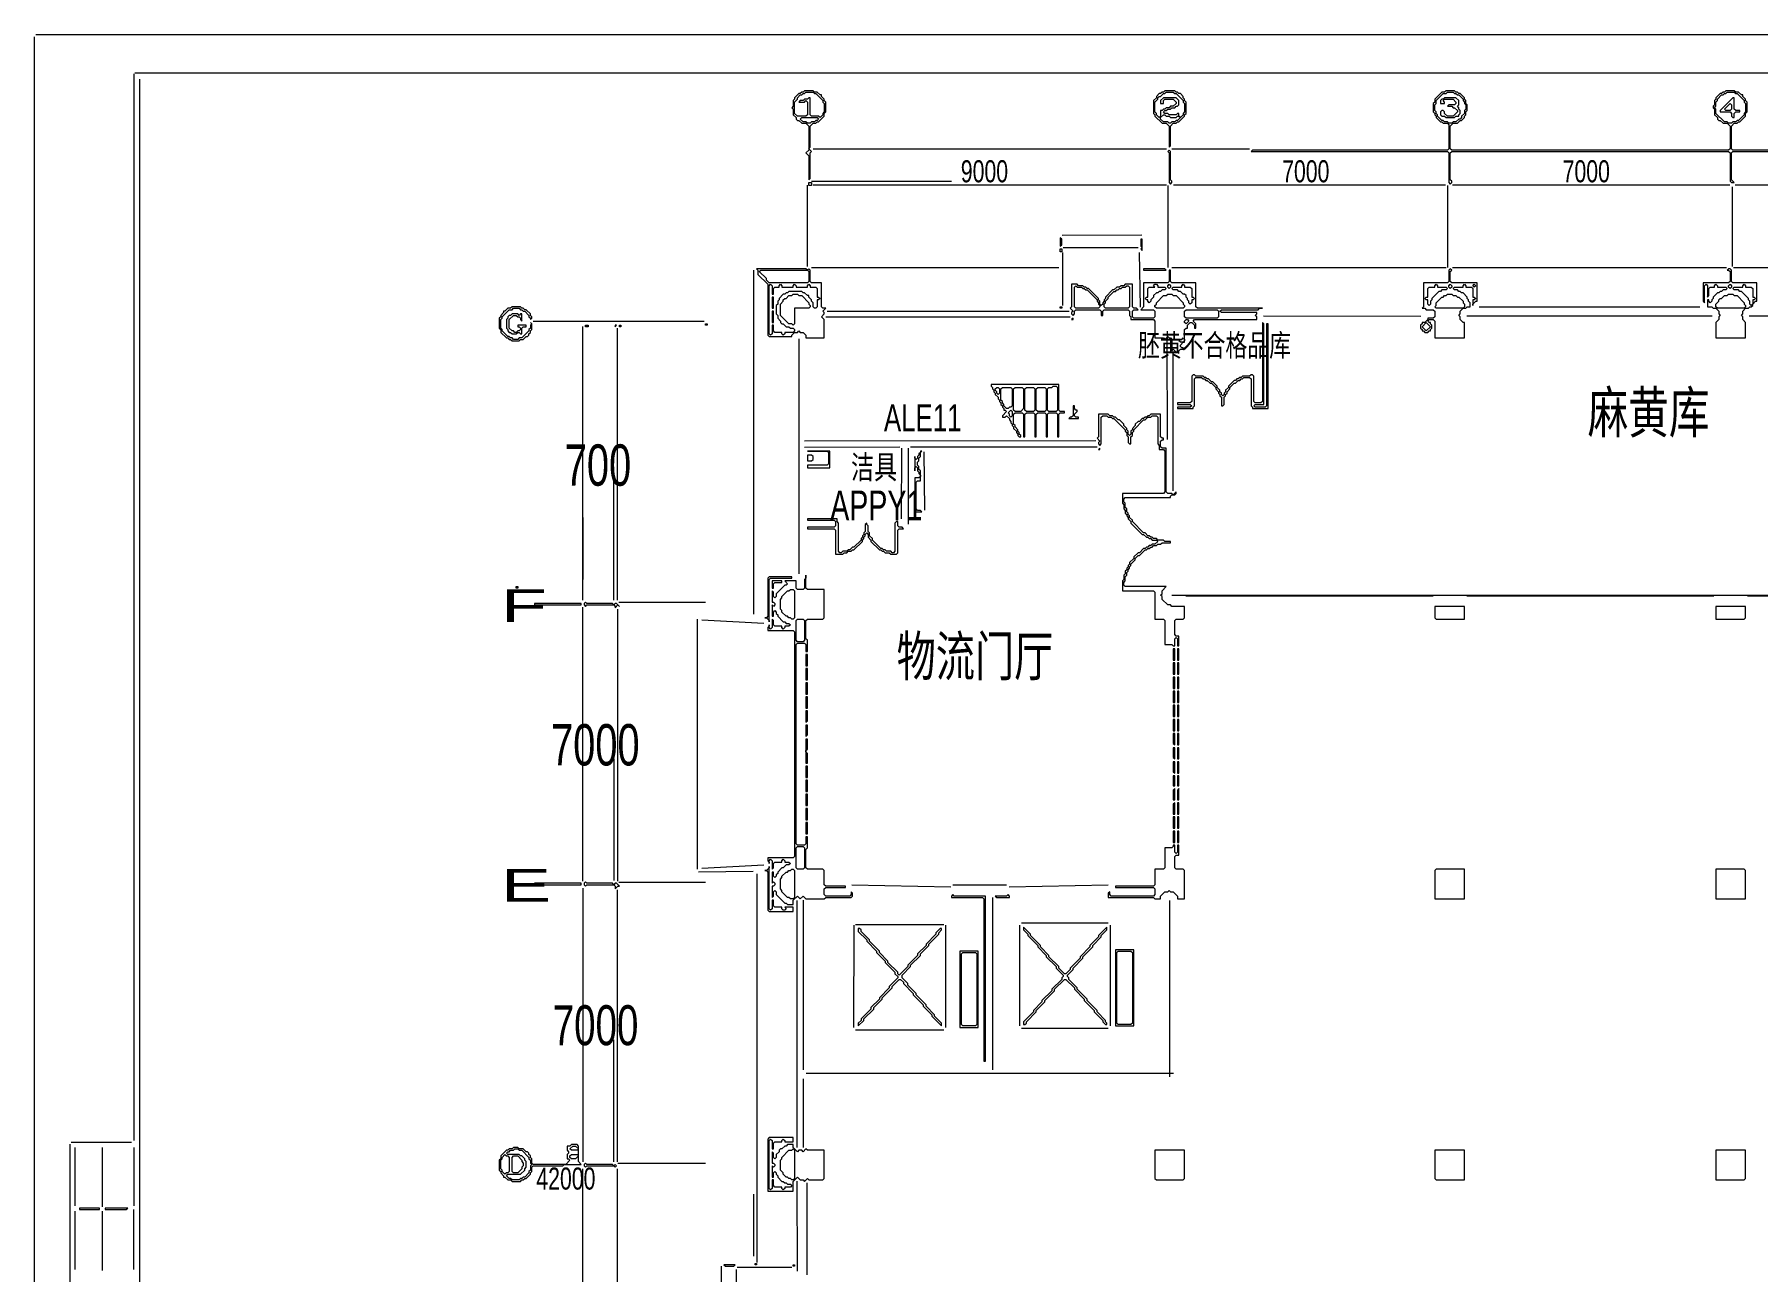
# Model space of a CAD drawing. Extents: x 67 to 3049, y 50 to 1736.
# Drawn here: x 67 to 1286, y 860 to 1736 of the extents above; entities that cross this region are included whole.
import ezdxf

# ---------------------------------------------------------------- set-up
doc = ezdxf.new("R2010")
doc.units = 0
for name, color, linetype, lineweight in [('OCR_TEXT', 6, 'Continuous', 0), ('TRACE_CURVE', 6, 'Continuous', 0), ('TRACE_STRAIGHT', 5, 'Continuous', 0), ('TRACE_TEXT_SYMBOL', 6, 'Continuous', 0)]:
    doc.layers.add(name, color=color, linetype=linetype, lineweight=lineweight)
doc.styles.add('wqy-unicode', font='wqy-unicode.lff')

msp = doc.modelspace()

# ---------------------------------------------------------------- linework, layer by layer
at = {"layer": 'TRACE_CURVE', "color": 6}
for points in [[(1066, 1696), (1065, 1695), (1063, 1695), (1058, 1690), (1058, 1688), (1057, 1687), (1057, 1681), (1058, 1680), (1058, 1679), (1059, 1678), (1059, 1677), (1062, 1674), (1063, 1674), (1064, 1673), (1067, 1673), (1068, 1672), (1068, 1655), (1067, 1654), (929, 1654), (928, 1653), (1067, 1653), (1068, 1652), (1068, 1631), (1069, 1630), (1070, 1631), (1070, 1632), (1069, 1633), (1069, 1652), (1070, 1653), (1266, 1653), (1267, 1652), (1267, 1632), (1268, 1631), (1270, 1631), (1268, 1633), (1268, 1652), (1269, 1653), (1464, 1653)], [(1273, 1674), (1274, 1674), (1278, 1678), (1278, 1680), (1279, 1681), (1279, 1688), (1278, 1689), (1278, 1690), (1276, 1692), (1276, 1693), (1275, 1693), (1273, 1695), (1271, 1695), (1270, 1696), (1264, 1696), (1263, 1695), (1262, 1695), (1261, 1694), (1260, 1694), (1257, 1691), (1257, 1690), (1256, 1689), (1256, 1686), (1255, 1685), (1255, 1684), (1256, 1683), (1256, 1679), (1258, 1677), (1258, 1676), (1259, 1675), (1260, 1675), (1262, 1673), (1265, 1673), (1267, 1671), (1267, 1655), (1266, 1654), (1070, 1654), (1069, 1655), (1069, 1671), (1071, 1673), (1074, 1673), (1076, 1675), (1077, 1675), (1079, 1677), (1079, 1678), (1080, 1679), (1080, 1681), (1081, 1682), (1081, 1686), (1080, 1687), (1080, 1689), (1079, 1690), (1079, 1691), (1076, 1694), (1075, 1694), (1074, 1695), (1073, 1695), (1072, 1696), (1066, 1696)], [(1465, 1654), (1269, 1654), (1268, 1655), (1268, 1671), (1270, 1673), (1272, 1673), (1273, 1674)], [(820, 1467), (820, 1451), (819, 1450), (821, 1448), (820, 1447), (820, 1446), (821, 1445), (822, 1446), (822, 1465), (823, 1466), (826, 1466), (827, 1465), (829, 1465), (830, 1464), (831, 1464), (839, 1456), (839, 1455), (840, 1454), (840, 1452), (841, 1451), (841, 1447), (842, 1446), (843, 1446), (843, 1451), (844, 1452), (844, 1454), (845, 1455), (845, 1456), (852, 1463), (853, 1463), (855, 1465), (857, 1465), (858, 1466), (861, 1466), (862, 1465), (862, 1446), (863, 1445), (863, 1442), (866, 1442), (867, 1441), (867, 1412), (866, 1411), (837, 1411), (837, 1404), (838, 1403), (838, 1400), (839, 1399), (839, 1397), (840, 1396), (840, 1395), (841, 1394), (841, 1393), (843, 1391), (843, 1390), (851, 1382), (852, 1382), (854, 1380), (855, 1380), (856, 1379), (857, 1379), (858, 1378), (861, 1378), (862, 1377), (860, 1375)], [(865, 1450), (864, 1451), (864, 1467), (857, 1467), (856, 1466), (855, 1466), (854, 1465), (853, 1465), (852, 1464), (851, 1464), (849, 1462), (848, 1462), (846, 1460), (846, 1459), (844, 1457), (844, 1456), (843, 1455), (843, 1453), (842, 1452), (841, 1453), (841, 1455), (840, 1456), (840, 1457), (838, 1459), (838, 1460), (835, 1463), (834, 1463), (832, 1465), (831, 1465), (830, 1466), (828, 1466), (827, 1467), (820, 1467)], [(841, 1357), (842, 1358), (842, 1359), (843, 1360), (843, 1361), (846, 1364), (846, 1365), (848, 1367), (849, 1367), (853, 1371), (854, 1371), (855, 1372), (856, 1372), (857, 1373), (858, 1373), (859, 1374), (861, 1374), (862, 1375), (864, 1375), (865, 1376), (871, 1376), (871, 1377), (867, 1377), (866, 1378), (862, 1378), (861, 1379), (859, 1379), (858, 1380), (857, 1380), (856, 1381), (855, 1381), (853, 1383), (852, 1383), (844, 1391), (844, 1392), (842, 1394), (842, 1395), (841, 1396), (841, 1397), (840, 1398), (840, 1400), (839, 1401), (839, 1404), (838, 1405), (838, 1407), (839, 1408), (871, 1408), (871, 1409), (872, 1410), (874, 1410), (875, 1411), (875, 1412), (873, 1410), (872, 1411), (869, 1411), (868, 1412), (868, 1443), (865, 1443), (864, 1444), (864, 1448), (865, 1449), (866, 1449), (866, 1450), (865, 1450)], [(860, 1375), (858, 1375), (857, 1374), (856, 1374), (855, 1373), (854, 1373), (853, 1372), (852, 1372), (849, 1369), (848, 1369), (845, 1366), (845, 1365), (842, 1362), (842, 1361), (841, 1360), (841, 1359), (840, 1358), (840, 1357), (839, 1356), (839, 1354), (838, 1353), (838, 1350), (837, 1349), (837, 1342), (859, 1342), (860, 1341), (860, 1322), (866, 1322), (867, 1321), (867, 1304), (872, 1304), (873, 1303), (874, 1303), (874, 1308), (875, 1309), (876, 1308), (876, 1303), (877, 1303), (877, 1310), (875, 1310), (874, 1311), (874, 1321), (875, 1322), (880, 1322), (881, 1323), (881, 1331), (872, 1331), (871, 1332), (869, 1332), (865, 1336), (865, 1338), (864, 1339), (865, 1340), (865, 1342), (868, 1345), (839, 1345), (838, 1346), (838, 1348), (839, 1349), (839, 1352), (840, 1353), (840, 1355), (841, 1356), (841, 1357)], [(613, 1353), (613, 1351), (612, 1350), (612, 1344), (611, 1343), (607, 1343), (606, 1344), (606, 1349), (598, 1349), (600, 1347), (599, 1346), (598, 1346), (592, 1340), (592, 1338), (591, 1337), (590, 1338), (590, 1341), (589, 1342), (589, 1334), (590, 1334), (591, 1333), (591, 1332), (590, 1331), (589, 1332), (589, 1324), (590, 1324), (590, 1327), (591, 1328), (592, 1327), (592, 1326), (593, 1325), (593, 1324), (597, 1320), (598, 1320), (599, 1319), (601, 1319), (602, 1318), (601, 1317), (598, 1317), (598, 1316), (597, 1315), (596, 1316), (596, 1317), (591, 1317), (590, 1318), (590, 1321), (589, 1322), (589, 1316), (588, 1315), (587, 1316), (587, 1318), (587, 1317), (586, 1316), (586, 1314), (604, 1314), (605, 1313), (605, 1154), (604, 1153), (586, 1153), (586, 1151), (587, 1150), (587, 1149), (587, 1151), (588, 1152)], [(625, 1145), (614, 1145), (613, 1146), (613, 1159), (614, 1160), (614, 1168), (613, 1168), (613, 1163), (612, 1162), (607, 1162), (606, 1163), (606, 1304), (607, 1305), (612, 1305), (613, 1304), (613, 1299), (614, 1299), (614, 1307), (613, 1308), (613, 1321), (614, 1322), (625, 1322), (626, 1323), (626, 1343), (614, 1343), (613, 1344), (613, 1353)], [(588, 1152), (589, 1151), (589, 1145), (590, 1146), (590, 1149), (591, 1150), (596, 1150), (596, 1151), (597, 1152), (598, 1151), (598, 1150), (601, 1150), (602, 1149), (601, 1148), (599, 1148), (597, 1146), (596, 1146), (593, 1143), (593, 1142), (592, 1141), (592, 1140), (591, 1139), (590, 1140), (590, 1143), (589, 1143), (589, 1135), (590, 1136), (591, 1135), (591, 1134), (590, 1133), (589, 1133), (589, 1125), (590, 1126), (590, 1129), (591, 1130), (592, 1129), (592, 1127), (598, 1121), (599, 1121), (600, 1120), (604, 1120), (604, 1123), (607, 1126), (609, 1124), (611, 1126), (613, 1124), (626, 1124), (627, 1125), (645, 1125), (646, 1126), (646, 1128), (645, 1129), (645, 1127), (644, 1126), (627, 1126), (626, 1127), (626, 1131), (627, 1132), (641, 1132), (641, 1133), (627, 1133), (626, 1134), (626, 1144), (625, 1145)]]:
    msp.add_lwpolyline(points, dxfattribs=at)
for points in [[(1066, 1694), (1067, 1695), (1071, 1695), (1072, 1694), (1073, 1694), (1074, 1693), (1075, 1693), (1078, 1690), (1078, 1689), (1079, 1688), (1079, 1687), (1080, 1686), (1080, 1683), (1079, 1682), (1079, 1680), (1077, 1678), (1077, 1677), (1076, 1676), (1075, 1676), (1073, 1674), (1071, 1674), (1070, 1673), (1068, 1673), (1067, 1674), (1065, 1674), (1064, 1675), (1063, 1675), (1060, 1678), (1060, 1679), (1059, 1680), (1059, 1681), (1058, 1682), (1058, 1686), (1059, 1687), (1059, 1689), (1064, 1694)], [(1264, 1694), (1265, 1695), (1270, 1695), (1271, 1694), (1272, 1694), (1277, 1689), (1277, 1688), (1278, 1687), (1278, 1681), (1277, 1680), (1277, 1679), (1273, 1675), (1272, 1675), (1271, 1674), (1269, 1674), (1268, 1673), (1266, 1673), (1265, 1674), (1263, 1674), (1257, 1680), (1257, 1683), (1256, 1684), (1257, 1685), (1257, 1688), (1258, 1689), (1258, 1690), (1261, 1693), (1262, 1693), (1263, 1694)], [(601, 1342), (602, 1343), (604, 1343), (605, 1342), (605, 1323), (604, 1322), (603, 1322), (602, 1323), (601, 1323), (600, 1324), (599, 1324), (596, 1327), (596, 1328), (595, 1329), (595, 1336), (596, 1337), (596, 1338), (600, 1342)], [(606, 1321), (607, 1322), (611, 1322), (612, 1321), (612, 1307), (611, 1306), (607, 1306), (606, 1307)], [(606, 1160), (607, 1161), (611, 1161), (612, 1160), (612, 1146), (611, 1145), (607, 1145), (606, 1146)], [(602, 1144), (603, 1145), (604, 1145), (605, 1144), (605, 1125), (604, 1124), (602, 1124), (601, 1125), (600, 1125), (596, 1129), (596, 1130), (595, 1131), (595, 1138), (596, 1139), (596, 1140), (599, 1143), (600, 1143), (601, 1144)], [(717, 1127), (716, 1126), (716, 1125), (738, 1125), (739, 1124), (739, 1009), (740, 1009), (740, 1126), (718, 1126)]]:
    msp.add_lwpolyline(points, close=True, dxfattribs=at)
at = {"layer": 'TRACE_STRAIGHT', "color": 5}
for p, q in [((67, 51.6), (67, 1734.1)), ((68.1, 1735.9), (3046.9, 1735.9)), ((137.3, 1707.9), (137.3, 952.9)), ((138.1, 1708.7), (3020.6, 1708.7)), ((141.5, 82.9), (141.5, 1704.1)), ((618.1, 1654.9), (868.1, 1654.9)), ((872, 1655), (927, 1655)), ((614, 1571.6), (614.1, 1629.1)), ((617, 1632), (716, 1632)), ((618.1, 1629.3), (868.1, 1629.3)), ((869, 1629), (869, 1571)), ((873.1, 1629.3), (1065.6, 1629.3)), ((1067, 1629), (1067, 1571)), ((1070.6, 1629.3), (1266.9, 1629.3)), ((1268.6, 1571.6), (1268.6, 1627.9)), ((1270.6, 1629.3), (1463.1, 1629.3)), ((794.4, 1593.9), (850.6, 1594)), ((794.7, 1544.1), (794.7, 1581.6)), ((795, 1585), (848, 1585)), ((848.9, 1581.6), (849.5, 1542.9)), ((576.1, 1325.4), (576.1, 1569.1)), ((617, 1571), (792, 1571)), ((872, 1571), (1066, 1571)), ((1070.6, 1570.8), (1264.4, 1570.9)), ((1083, 1571), (1120, 1571)), ((1269.4, 1570.9), (1463.1, 1570.9)), ((628.1, 1540.1), (799.4, 1540.1)), ((936.9, 1536.7), (1048.1, 1536.5)), ((1080.6, 1536.6), (1254.4, 1536.6)), ((1089.4, 1543.1), (1245.6, 1543.1)), ((1280.6, 1536.6), (1453.1, 1536.6)), ((420, 1533), (541, 1533)), ((455.1, 1335.4), (455.2, 1529.1)), ((479.7, 1335.4), (479.7, 1527.9)), ((627, 1536), (800, 1536)), ((608.1, 1354.1), (608.3, 1520.4)), ((868.5, 1519.1), (868.7, 1449.1)), ((872.9, 1412.9), (872.9, 1510.4)), ((611.9, 1448.3), (818.1, 1448.4)), ((611.9, 1443.8), (679.4, 1443.9)), ((680.6, 1392.9), (680.9, 1442.9)), ((685.3, 1442.9), (685.4, 1389.1)), ((687, 1444), (819, 1444)), ((696.5, 1440.4), (696.8, 1399.1)), ((477, 1335.4), (477.1, 1420.4)), ((455, 1394), (455, 1350)), ((455.1, 1136.6), (455.1, 1330.4)), ((480.6, 1333.9), (541.9, 1334)), ((872, 1339), (1659, 1339)), ((881.9, 1338.6), (1056.9, 1338.6)), ((1080.6, 1338.6), (1255.6, 1338.6)), ((1279.4, 1338.6), (1453.1, 1338.6)), ((479.7, 1329.1), (479.7, 1136.6)), ((536, 1322), (536, 1145)), ((539.4, 1321.5), (583.1, 1319.1)), ((477, 1223), (477, 1137)), ((539.4, 1145.7), (583.1, 1148.1)), ((480.6, 1135.8), (541.9, 1135.9)), ((536.9, 1143.2), (575.6, 1143.7)), ((578.6, 866.6), (578.6, 1141.6)), ((455.1, 1131.6), (455.2, 937.9)), ((479.7, 937.9), (479.7, 1130.4)), ((606.7, 947.9), (606.7, 1122.9)), ((611, 1123), (611, 1003)), ((645.5, 1133.9), (715.6, 1132.4)), ((717, 1134), (755, 1134)), ((745, 1125), (745, 1003)), ((756.9, 1132.4), (827, 1133.9)), ((870.4, 1122.9), (870.4, 997.9)), ((647, 1032.9), (647.1, 1105.4)), ((648.1, 1105.8), (710.6, 1105.8)), ((711.7, 1105.4), (711.7, 1032.9)), ((764.1, 1105.4), (764.1, 1034.1)), ((765.6, 1107), (826.9, 1107)), ((828.6, 1034.1), (828.6, 1105.4)), ((648.1, 1031.3), (710.6, 1031.3)), ((765.6, 1032.4), (826.9, 1032.4)), ((477, 937.9), (477.1, 1024.1)), ((613.1, 1000.6), (873.1, 1000.6)), ((613.1, 1000.5), (736.9, 1000.5)), ((611.1, 996.6), (611.1, 947.9)), ((93.1, 951.8), (135.6, 951.7)), ((92.3, 79.1), (92.3, 950.4)), ((95.5, 947.9), (95.5, 906.6)), ((115, 948), (115, 906)), ((137.3, 947.9), (137.3, 906.6)), ((455.1, 740.4), (455.2, 932.9)), ((479.7, 740.4), (479.7, 932.9)), ((480, 937), (542, 937)), ((576, 915), (576, 871)), ((606.6, 924.1), (606.7, 860.4)), ((613.6, 922.9), (613.6, 857.9)), ((95.5, 902.9), (95.5, 861.6)), ((115, 903), (115, 861)), ((137.3, 861.6), (137.3, 904.1)), ((552.9, 864.1), (552.9, 809.1)), ((563.6, 861.6), (563.6, 811.6)), ((564.4, 863.4), (603.1, 863.4))]:
    msp.add_line(p, q, dxfattribs=at)
at = {"layer": 'TRACE_TEXT_SYMBOL', "color": 6}
for points in [[(612, 1696), (611, 1695), (610, 1695), (609, 1694), (608, 1694), (605, 1691), (605, 1690), (604, 1689), (604, 1685), (603, 1684), (604, 1683), (604, 1679), (606, 1677), (606, 1676), (607, 1675), (608, 1675), (610, 1673), (613, 1673), (615, 1671), (615, 1654), (613, 1652), (615, 1650), (615, 1633), (616, 1634), (616, 1652), (617, 1653), (615, 1655), (616, 1656), (616, 1671), (618, 1673), (620, 1673), (621, 1674), (622, 1674), (626, 1678), (626, 1680), (627, 1681), (627, 1688), (626, 1689), (626, 1690), (624, 1692), (624, 1693), (623, 1693), (621, 1695), (619, 1695), (618, 1696)], [(612, 1694), (613, 1695), (618, 1695), (619, 1694), (620, 1694), (625, 1689), (625, 1688), (626, 1687), (626, 1681), (625, 1680), (625, 1679), (623, 1677), (622, 1678), (617, 1678), (616, 1679), (616, 1691), (615, 1691), (614, 1690), (612, 1690), (611, 1689), (609, 1689), (608, 1688), (612, 1688), (613, 1689), (614, 1688), (614, 1679), (613, 1678), (607, 1678), (605, 1680), (605, 1688), (607, 1690), (607, 1691), (609, 1693), (610, 1693), (611, 1694)], [(867, 1696), (866, 1695), (865, 1695), (864, 1694), (863, 1694), (861, 1692), (861, 1691), (859, 1689), (859, 1680), (860, 1679), (860, 1678), (865, 1673), (868, 1673), (870, 1671), (870, 1656), (871, 1657), (871, 1671), (873, 1673), (875, 1673), (876, 1674), (877, 1674), (881, 1678), (881, 1679), (882, 1680), (882, 1688), (881, 1689), (881, 1690), (880, 1691), (880, 1692), (878, 1694), (877, 1694), (876, 1695), (875, 1695), (874, 1696)], [(867, 1694), (868, 1695), (873, 1695), (874, 1694), (875, 1694), (880, 1689), (880, 1688), (881, 1687), (881, 1681), (880, 1680), (880, 1679), (878, 1677), (877, 1678), (877, 1680), (876, 1680), (875, 1679), (870, 1679), (869, 1680), (867, 1680), (866, 1681), (867, 1682), (868, 1682), (869, 1683), (871, 1683), (872, 1684), (874, 1684), (875, 1685), (876, 1685), (877, 1686), (877, 1689), (875, 1691), (866, 1691), (864, 1689), (864, 1687), (866, 1687), (866, 1689), (867, 1690), (873, 1690), (875, 1688), (875, 1687), (873, 1685), (871, 1685), (870, 1684), (868, 1684), (867, 1683), (866, 1683), (865, 1682), (864, 1682), (864, 1678), (863, 1677), (861, 1679), (861, 1680), (860, 1681), (860, 1688), (862, 1690), (862, 1691), (863, 1692), (864, 1692), (866, 1694)], [(1065, 1691), (1064, 1690), (1063, 1690), (1062, 1689), (1062, 1687), (1065, 1687), (1065, 1688), (1064, 1689), (1065, 1690), (1071, 1690), (1073, 1688), (1073, 1687), (1072, 1686), (1068, 1686), (1067, 1685), (1070, 1685), (1071, 1684), (1072, 1684), (1074, 1682), (1074, 1681), (1071, 1678), (1067, 1678), (1065, 1680), (1065, 1681), (1064, 1682), (1063, 1682), (1062, 1681), (1062, 1679), (1063, 1678), (1065, 1678), (1066, 1677), (1072, 1677), (1073, 1678), (1075, 1678), (1075, 1679), (1076, 1680), (1076, 1682), (1075, 1683), (1075, 1684), (1074, 1685), (1075, 1686), (1075, 1689), (1073, 1691)], [(1269, 1691), (1260, 1682), (1260, 1681), (1267, 1681), (1268, 1680), (1268, 1678), (1269, 1677), (1270, 1677), (1270, 1680), (1271, 1681), (1274, 1681), (1274, 1682), (1271, 1682), (1270, 1683), (1270, 1691)], [(1267, 1687), (1268, 1686), (1268, 1683), (1267, 1682), (1264, 1682), (1263, 1683)], [(609, 1676), (610, 1677), (621, 1677), (622, 1676), (621, 1675), (620, 1675), (619, 1674), (617, 1674), (616, 1673), (614, 1673), (613, 1674), (611, 1674)], [(866, 1679), (867, 1679), (868, 1678), (870, 1678), (871, 1677), (875, 1677), (876, 1678), (877, 1678), (878, 1677), (876, 1675), (875, 1675), (874, 1674), (872, 1674), (871, 1673), (870, 1673), (869, 1674), (866, 1674), (864, 1676), (864, 1677)], [(870, 1654), (869, 1653), (870, 1652), (870, 1631), (871, 1630), (872, 1631), (872, 1632), (871, 1633), (871, 1653)], [(615, 1631), (617, 1631), (617, 1629), (615, 1629)], [(793, 1592), (793, 1586), (794, 1587), (794, 1591)], [(850, 1591), (850, 1586), (851, 1585), (850, 1584), (851, 1583), (851, 1591)], [(793, 1584), (794, 1584), (794, 1582), (793, 1582)], [(578, 1570), (579, 1569), (579, 1566), (586, 1559), (586, 1523), (587, 1522), (603, 1522), (603, 1523), (605, 1525), (607, 1525), (608, 1526), (609, 1525), (611, 1525), (613, 1523), (613, 1521), (626, 1521), (626, 1534), (624, 1536), (626, 1538), (626, 1539), (625, 1540), (627, 1542), (625, 1542), (624, 1543), (624, 1560), (617, 1560), (616, 1561), (616, 1569), (615, 1570), (614, 1569), (613, 1570)], [(580, 1568), (581, 1569), (614, 1569), (615, 1568), (615, 1561), (614, 1560), (587, 1560), (585, 1562), (585, 1563)], [(852, 1570), (852, 1569), (868, 1569), (867, 1570)], [(589, 1550), (589, 1542), (590, 1542), (590, 1550)], [(603, 1551), (604, 1552), (607, 1552), (608, 1551), (610, 1551), (615, 1546), (615, 1545), (616, 1544), (616, 1543), (615, 1542), (605, 1542), (605, 1531), (604, 1530), (603, 1531), (601, 1531), (595, 1537), (595, 1545), (597, 1547), (597, 1548), (598, 1549), (599, 1549), (601, 1551)], [(803, 1557), (804, 1558), (805, 1557), (808, 1557), (809, 1556), (810, 1556), (811, 1555), (812, 1555), (819, 1548), (819, 1547), (820, 1546), (820, 1545), (821, 1544), (821, 1543), (820, 1542), (804, 1542), (803, 1543)], [(839, 1557), (840, 1558), (841, 1558), (842, 1557), (842, 1543), (841, 1542), (825, 1542), (824, 1543), (824, 1545), (825, 1546), (825, 1547), (827, 1549), (827, 1550), (831, 1554), (832, 1554), (833, 1555), (834, 1555), (835, 1556), (836, 1556), (837, 1557)], [(859, 1558), (860, 1559), (861, 1559), (862, 1558), (862, 1557), (867, 1557), (868, 1556), (867, 1555), (865, 1555), (864, 1554), (863, 1554), (862, 1553), (861, 1553), (859, 1551), (859, 1550), (857, 1548), (857, 1547), (856, 1546), (855, 1547), (855, 1548), (854, 1548), (853, 1549), (854, 1550), (855, 1550), (855, 1556), (856, 1557), (860, 1557)], [(868, 1551), (869, 1552), (872, 1552), (873, 1551), (875, 1551), (880, 1546), (880, 1545), (881, 1544), (881, 1543), (880, 1542), (861, 1542), (860, 1543), (860, 1544), (861, 1545), (861, 1546), (866, 1551)], [(869, 1558), (870, 1559), (871, 1558), (871, 1557), (870, 1556), (869, 1557)], [(879, 1558), (880, 1559), (881, 1558), (881, 1557), (885, 1557), (886, 1556), (886, 1550), (887, 1550), (888, 1549), (887, 1548), (886, 1548), (886, 1546), (885, 1545), (884, 1546), (884, 1547), (883, 1548), (883, 1549), (882, 1550), (882, 1551), (881, 1552), (880, 1552), (878, 1554), (877, 1554), (876, 1555), (873, 1555), (872, 1556), (873, 1557), (879, 1557)], [(1058, 1558), (1059, 1559), (1060, 1558), (1060, 1557), (1066, 1557), (1067, 1556), (1066, 1555), (1063, 1555), (1062, 1554), (1061, 1554), (1056, 1549), (1056, 1548), (1055, 1547), (1055, 1545), (1054, 1544), (1053, 1545), (1053, 1548), (1052, 1548), (1051, 1549), (1052, 1550), (1053, 1550), (1053, 1556), (1054, 1557), (1058, 1557)], [(1066, 1551), (1067, 1552), (1070, 1552), (1071, 1551), (1073, 1551), (1074, 1550), (1075, 1550), (1078, 1547), (1078, 1546), (1079, 1545), (1079, 1543), (1078, 1542), (1059, 1542), (1058, 1543), (1059, 1544), (1059, 1546), (1063, 1550), (1064, 1550), (1065, 1551)], [(1068, 1558), (1069, 1559), (1070, 1558), (1070, 1557), (1069, 1556), (1068, 1557)], [(1085, 1558), (1086, 1559), (1087, 1558), (1086, 1557)], [(1265, 1551), (1266, 1552), (1269, 1552), (1270, 1551), (1272, 1551), (1277, 1546), (1277, 1545), (1278, 1544), (1278, 1543), (1277, 1542), (1258, 1542), (1257, 1543), (1257, 1545), (1259, 1547), (1259, 1548), (1260, 1549), (1261, 1549), (1263, 1551)], [(1266, 1558), (1267, 1559), (1268, 1558), (1268, 1557), (1267, 1556), (1266, 1557)], [(1276, 1558), (1277, 1559), (1278, 1558), (1278, 1557), (1282, 1557), (1283, 1556), (1283, 1550), (1284, 1550), (1285, 1549), (1284, 1548), (1283, 1548), (1283, 1545), (1282, 1544), (1281, 1545), (1281, 1547), (1280, 1548), (1280, 1549), (1275, 1554), (1274, 1554), (1273, 1555), (1270, 1555), (1269, 1556), (1270, 1557), (1276, 1557)], [(405, 1538), (404, 1537), (403, 1537), (402, 1536), (402, 1535), (401, 1534), (401, 1528), (402, 1527), (402, 1526), (403, 1525), (404, 1525), (405, 1524), (408, 1524), (409, 1525), (410, 1525), (411, 1524), (412, 1524), (412, 1528), (413, 1529), (415, 1529), (415, 1530), (409, 1530), (409, 1529), (410, 1529), (411, 1528), (411, 1527), (410, 1526), (409, 1526), (408, 1525), (407, 1525), (406, 1526), (405, 1526), (403, 1528), (403, 1534), (406, 1537), (408, 1537), (409, 1536), (410, 1536), (411, 1535), (411, 1534), (412, 1533), (412, 1538), (411, 1538), (410, 1537), (409, 1538)], [(589, 1540), (589, 1532), (590, 1532), (590, 1540)], [(793, 1543), (794, 1543), (794, 1542), (793, 1542)], [(881, 1540), (882, 1541), (904, 1541), (905, 1540), (905, 1536), (904, 1535), (882, 1535), (881, 1536)], [(457, 1530), (459, 1530), (459, 1529), (457, 1529)], [(478, 1530), (478, 1529), (479, 1530)], [(481, 1530), (482, 1530), (482, 1529), (481, 1529)], [(542, 1531), (543, 1531), (543, 1530), (542, 1530)], [(802, 1535), (801, 1534), (802, 1534)], [(881, 1533), (882, 1534), (883, 1534), (884, 1533), (882, 1531), (881, 1532)], [(1052, 1532), (1055, 1529), (1052, 1526), (1049, 1529)], [(879, 1520), (880, 1521), (881, 1520), (881, 1519), (880, 1518), (878, 1518), (877, 1519), (878, 1520)], [(747, 1485), (748, 1486), (749, 1486), (750, 1485), (750, 1482), (749, 1481), (748, 1482), (748, 1483), (747, 1484)], [(751, 1485), (752, 1486), (758, 1486), (759, 1485), (759, 1473), (758, 1472), (757, 1472), (756, 1471), (755, 1471), (753, 1473), (753, 1474), (752, 1475), (752, 1476), (751, 1477)], [(760, 1485), (761, 1486), (766, 1486), (767, 1485), (767, 1471), (765, 1469), (761, 1469), (760, 1470)], [(768, 1485), (769, 1486), (774, 1486), (775, 1485), (775, 1470), (774, 1469), (769, 1469), (768, 1470)], [(776, 1485), (777, 1486), (782, 1486), (783, 1485), (783, 1470), (782, 1469), (777, 1469), (776, 1470)], [(787, 1486), (788, 1487), (790, 1487), (791, 1486), (791, 1470), (790, 1469), (785, 1469), (784, 1470), (784, 1485), (785, 1486)], [(758, 1470), (759, 1469), (759, 1466), (758, 1465), (757, 1466), (757, 1467), (756, 1468)], [(802, 1473), (802, 1466), (801, 1465), (800, 1465), (799, 1464), (806, 1464), (806, 1465), (804, 1465), (803, 1466), (803, 1467), (805, 1469), (805, 1470), (804, 1470), (803, 1471), (803, 1473)], [(614, 1441), (628, 1441), (629, 1440), (629, 1432), (628, 1431), (614, 1431), (614, 1429), (630, 1429), (630, 1441)], [(694, 1441), (694, 1440), (693, 1439), (693, 1438), (692, 1437), (692, 1436), (691, 1435), (690, 1436), (690, 1437), (690, 1427), (690, 1429), (691, 1430), (692, 1429), (692, 1427), (693, 1426), (693, 1425), (694, 1424), (694, 1423), (693, 1422), (690, 1422), (690, 1398), (695, 1398), (694, 1399), (692, 1399), (691, 1400), (691, 1419), (692, 1420), (694, 1420), (694, 1427), (693, 1428), (693, 1430), (692, 1431), (692, 1433), (693, 1434), (693, 1436), (694, 1437), (694, 1440), (695, 1441)], [(821, 1443), (820, 1442), (821, 1442)], [(614, 1438), (614, 1434), (617, 1434), (618, 1435), (618, 1437), (617, 1438)], [(408, 1345), (409, 1345), (409, 1344), (408, 1344)], [(587, 1352), (586, 1351), (586, 1324), (585, 1323), (584, 1323), (585, 1323), (587, 1321), (587, 1320), (587, 1350), (588, 1351), (603, 1351), (603, 1352)], [(589, 1349), (589, 1344), (590, 1344), (590, 1347), (591, 1348), (596, 1348), (596, 1349)], [(421, 1333), (421, 1332), (454, 1332), (454, 1333)], [(457, 1334), (456, 1333), (456, 1332), (457, 1331), (458, 1332), (477, 1332), (478, 1331), (478, 1330), (480, 1332), (481, 1331), (479, 1333), (478, 1333), (477, 1332), (476, 1333), (458, 1333)], [(1058, 1331), (1058, 1323), (1059, 1322), (1079, 1322), (1079, 1331)], [(1257, 1331), (1257, 1322), (1277, 1322), (1278, 1323), (1278, 1331)], [(613, 1297), (613, 1289), (614, 1289), (614, 1297)], [(873, 1301), (873, 1293), (874, 1293), (874, 1301)], [(876, 1301), (876, 1293), (877, 1293), (877, 1301)], [(613, 1287), (613, 1279), (614, 1279), (614, 1287)], [(873, 1291), (873, 1283), (874, 1283), (874, 1291)], [(873, 1281), (873, 1273), (874, 1273), (874, 1281)], [(876, 1291), (876, 1283), (877, 1283), (877, 1291)], [(876, 1281), (876, 1273), (877, 1273), (877, 1281)], [(613, 1277), (613, 1269), (614, 1269), (614, 1277)], [(873, 1271), (873, 1263), (874, 1263), (874, 1271)], [(876, 1271), (876, 1263), (877, 1263), (877, 1271)], [(613, 1267), (613, 1259), (614, 1259), (614, 1267)], [(613, 1257), (613, 1249), (614, 1250), (614, 1257)], [(873, 1261), (873, 1253), (874, 1253), (874, 1261)], [(876, 1261), (876, 1253), (877, 1253), (877, 1261)], [(613, 1247), (613, 1239), (614, 1240), (614, 1247)], [(873, 1251), (873, 1243), (874, 1243), (874, 1251)], [(876, 1251), (876, 1243), (877, 1243), (877, 1251)], [(613, 1237), (613, 1220), (614, 1220), (614, 1227), (613, 1228), (613, 1229), (614, 1230), (614, 1237)], [(873, 1241), (873, 1234), (874, 1233), (874, 1241)], [(876, 1241), (876, 1233), (877, 1233), (877, 1241)], [(873, 1231), (873, 1224), (874, 1223), (874, 1231)], [(873, 1221), (873, 1214), (874, 1213), (874, 1221)], [(876, 1231), (876, 1223), (877, 1223), (877, 1231)], [(876, 1221), (876, 1213), (877, 1213), (877, 1221)], [(613, 1218), (613, 1210), (614, 1210), (614, 1218)], [(613, 1208), (613, 1200), (614, 1200), (614, 1208)], [(873, 1211), (873, 1204), (874, 1204), (874, 1211)], [(876, 1211), (876, 1204), (877, 1204), (877, 1211)], [(613, 1198), (613, 1190), (614, 1190), (614, 1198)], [(874, 1202), (873, 1201), (873, 1194), (874, 1194)], [(877, 1202), (876, 1201), (876, 1194), (877, 1194)], [(613, 1188), (613, 1180), (614, 1180), (614, 1188)], [(874, 1192), (873, 1191), (873, 1184), (874, 1184)], [(876, 1192), (876, 1184), (877, 1184), (877, 1192)], [(613, 1178), (613, 1170), (614, 1170), (614, 1178)], [(873, 1182), (873, 1174), (874, 1174), (874, 1182)], [(873, 1172), (873, 1164), (874, 1164), (874, 1172)], [(876, 1182), (876, 1174), (877, 1174), (877, 1182)], [(876, 1172), (876, 1164), (877, 1164), (877, 1172)], [(873, 1162), (873, 1161), (872, 1160), (867, 1160), (867, 1146), (866, 1145), (860, 1145), (860, 1134), (859, 1133), (832, 1133), (832, 1132), (859, 1132), (860, 1131), (860, 1127), (859, 1126), (829, 1126), (828, 1127), (828, 1129), (827, 1128), (827, 1125), (859, 1125), (860, 1124), (864, 1124), (864, 1126), (867, 1129), (869, 1129), (870, 1130), (871, 1129), (873, 1129), (876, 1126), (876, 1124), (881, 1124), (881, 1144), (880, 1145), (875, 1145), (874, 1146), (874, 1154), (875, 1155), (877, 1155), (877, 1162), (876, 1162), (876, 1157), (875, 1156), (874, 1157), (874, 1162)], [(587, 1147), (587, 1146), (585, 1144), (584, 1144), (585, 1144), (586, 1143), (586, 1116), (587, 1115), (604, 1115), (604, 1118), (598, 1118), (599, 1117), (598, 1116), (597, 1116), (596, 1117), (596, 1118), (591, 1118), (590, 1119), (590, 1123), (589, 1123), (589, 1117), (588, 1116), (587, 1117)], [(421, 1135), (421, 1134), (454, 1134), (454, 1135)], [(457, 1136), (456, 1135), (456, 1134), (457, 1133), (458, 1134), (477, 1134), (478, 1133), (478, 1131), (480, 1133), (481, 1133), (479, 1135), (478, 1135), (477, 1134), (476, 1135), (458, 1135)], [(1059, 1145), (1058, 1144), (1058, 1124), (1079, 1124), (1079, 1145)], [(1257, 1145), (1257, 1124), (1278, 1124), (1278, 1144), (1277, 1145)], [(756, 1127), (755, 1126), (747, 1126), (748, 1125), (757, 1125), (757, 1126)], [(722, 1087), (722, 1033), (735, 1033), (735, 1087)], [(723, 1085), (724, 1086), (733, 1086), (734, 1085), (734, 1035), (733, 1034), (724, 1034), (723, 1035)], [(832, 1088), (832, 1034), (845, 1034), (845, 1088)], [(833, 1086), (834, 1087), (843, 1087), (844, 1086), (844, 1036), (843, 1035), (834, 1035), (833, 1036)], [(447, 950), (446, 949), (444, 949), (444, 946), (445, 945), (445, 944), (444, 943), (444, 940), (445, 940), (446, 939), (443, 936), (420, 936), (419, 937), (419, 940), (418, 941), (418, 942), (417, 943), (417, 944), (416, 945), (415, 945), (413, 947), (410, 947), (409, 948), (406, 948), (405, 947), (403, 947), (402, 946), (401, 946), (397, 942), (397, 940), (396, 939), (396, 932), (397, 931), (397, 930), (399, 928), (399, 927), (400, 927), (402, 925), (404, 925), (405, 924), (411, 924), (412, 925), (413, 925), (414, 926), (415, 926), (418, 929), (418, 930), (419, 931), (419, 934), (420, 935), (441, 935), (442, 936), (454, 936), (452, 938), (452, 949), (451, 950)], [(400, 943), (401, 942), (402, 942), (403, 941), (403, 931), (402, 930), (401, 930), (400, 929), (398, 931), (398, 932), (397, 933), (397, 939), (398, 940), (398, 941)], [(406, 946), (407, 947), (409, 947), (410, 946), (412, 946), (417, 941), (417, 940), (418, 939), (418, 937), (419, 936), (418, 935), (418, 932), (417, 931), (417, 930), (414, 927), (413, 927), (412, 926), (411, 926), (410, 925), (405, 925), (404, 926), (403, 926), (401, 928), (402, 929), (411, 929), (414, 932), (414, 933), (415, 934), (415, 938), (414, 939), (414, 940), (412, 942), (411, 942), (410, 943), (402, 943), (401, 944), (402, 945), (403, 945), (404, 946)], [(405, 941), (406, 942), (409, 942), (412, 939), (412, 938), (413, 937), (413, 935), (412, 934), (412, 933), (409, 930), (406, 930), (405, 931)], [(448, 949), (450, 949), (452, 947), (451, 946), (447, 946), (446, 947)], [(446, 942), (447, 943), (451, 943), (452, 942), (450, 940), (447, 940), (446, 941)], [(603, 946), (604, 947), (605, 946), (605, 926), (604, 925), (603, 925), (602, 926), (601, 926), (600, 927), (599, 927), (597, 929), (597, 930), (595, 932), (595, 939), (596, 940), (596, 941), (601, 946)], [(860, 946), (860, 926), (861, 925), (880, 925), (881, 926), (881, 946)], [(1058, 946), (1058, 926), (1059, 925), (1079, 925), (1079, 946)], [(1257, 946), (1257, 925), (1277, 925), (1278, 926), (1278, 946)], [(457, 937), (456, 936), (456, 935), (457, 934), (458, 935), (477, 935), (478, 934), (479, 935), (478, 936), (477, 935), (476, 936), (458, 936)], [(99, 905), (99, 904), (113, 904), (113, 905)], [(117, 905), (117, 904), (132, 904), (133, 905)], [(577, 866), (578, 866), (578, 865), (577, 865)], [(555, 865), (556, 864), (562, 864), (563, 865)], [(604, 865), (605, 865), (605, 864), (604, 864)]]:
    msp.add_lwpolyline(points, close=True, dxfattribs=at)
for points in [[(870, 1569), (870, 1561), (869, 1560), (852, 1560), (852, 1543), (850, 1541), (859, 1541), (860, 1540), (860, 1536), (859, 1535), (845, 1535), (844, 1536), (844, 1540), (845, 1541), (848, 1541), (847, 1542), (845, 1542), (844, 1543), (844, 1559), (839, 1559), (838, 1558), (836, 1558), (835, 1557), (833, 1557), (831, 1555), (830, 1555), (825, 1550), (825, 1549), (824, 1548), (824, 1547), (823, 1546), (823, 1545), (822, 1544), (821, 1545), (821, 1547), (820, 1548), (820, 1549), (813, 1556), (812, 1556), (811, 1557), (810, 1557), (809, 1558), (806, 1558), (805, 1559), (801, 1559), (801, 1543), (800, 1542), (802, 1540), (801, 1539), (801, 1538), (802, 1537), (803, 1538), (803, 1540), (804, 1541), (821, 1541), (822, 1540), (822, 1537), (823, 1537), (823, 1540), (824, 1541), (841, 1541), (842, 1540), (842, 1537), (843, 1536)], [(843, 1536), (843, 1534), (859, 1534), (860, 1533), (860, 1521), (866, 1521), (867, 1520), (869, 1522), (870, 1521), (871, 1521), (872, 1520), (872, 1512), (873, 1513), (875, 1511), (876, 1511), (877, 1510), (877, 1512), (878, 1513), (880, 1513), (880, 1514), (879, 1514), (878, 1515), (878, 1516), (880, 1518), (881, 1518), (881, 1527), (882, 1528), (883, 1528), (883, 1530), (885, 1532), (886, 1532), (888, 1530), (888, 1528), (889, 1528), (889, 1531), (887, 1533), (888, 1534), (932, 1534), (932, 1536), (931, 1537), (932, 1538), (932, 1539), (907, 1539), (906, 1540), (907, 1541), (933, 1541), (934, 1542), (936, 1542), (890, 1542), (889, 1543), (889, 1560), (872, 1560), (871, 1561), (871, 1569), (870, 1569)], [(1069, 1570), (1068, 1569), (1068, 1561), (1067, 1560), (1050, 1560), (1050, 1543), (1049, 1542), (1051, 1542), (1052, 1541), (1057, 1541), (1058, 1540), (1058, 1536), (1057, 1535), (1053, 1535), (1053, 1534), (1051, 1532), (1049, 1532), (1049, 1531), (1048, 1530), (1048, 1528), (1049, 1527), (1049, 1526), (1050, 1526), (1051, 1525), (1053, 1525), (1054, 1526), (1055, 1526), (1055, 1527), (1056, 1528), (1056, 1530), (1055, 1531), (1055, 1532), (1054, 1532), (1053, 1533), (1054, 1534), (1057, 1534), (1058, 1533), (1058, 1521), (1079, 1521), (1079, 1532), (1078, 1532), (1076, 1534), (1076, 1536), (1075, 1537), (1076, 1538), (1076, 1540), (1078, 1542), (1080, 1542), (1081, 1543), (1083, 1543), (1083, 1546), (1082, 1547), (1082, 1548), (1081, 1549), (1081, 1550), (1078, 1553), (1077, 1553), (1076, 1554), (1075, 1554), (1074, 1555), (1072, 1555), (1071, 1556), (1072, 1557), (1078, 1557)], [(1078, 1557), (1078, 1558), (1079, 1559), (1080, 1558), (1080, 1557), (1084, 1557), (1085, 1556), (1085, 1550), (1086, 1550), (1087, 1549), (1086, 1548), (1085, 1548), (1085, 1544), (1085, 1545), (1087, 1547), (1088, 1547), (1088, 1560), (1070, 1560), (1069, 1561), (1069, 1568), (1070, 1569), (1069, 1570)], [(1266, 1570), (1265, 1569), (1266, 1569), (1267, 1568), (1267, 1561), (1266, 1560), (1248, 1560), (1248, 1547), (1249, 1546), (1249, 1558), (1250, 1559), (1251, 1558), (1251, 1550), (1252, 1551), (1252, 1556), (1253, 1557), (1256, 1557), (1256, 1558), (1257, 1559), (1258, 1558), (1258, 1557), (1264, 1557), (1265, 1556), (1264, 1555), (1262, 1555), (1261, 1554), (1260, 1554), (1259, 1553), (1258, 1553), (1255, 1550), (1255, 1549), (1254, 1548), (1254, 1547), (1253, 1546), (1252, 1547), (1252, 1548), (1251, 1548), (1251, 1543), (1254, 1543), (1255, 1542), (1257, 1542), (1259, 1540), (1259, 1538), (1260, 1537), (1259, 1536), (1259, 1534), (1257, 1532), (1257, 1521), (1278, 1521), (1278, 1532), (1276, 1534), (1276, 1536), (1275, 1537), (1276, 1538), (1276, 1540), (1278, 1542), (1280, 1542), (1281, 1543), (1282, 1543), (1283, 1544), (1283, 1545), (1285, 1547), (1286, 1547), (1286, 1560)], [(1286, 1560), (1269, 1560), (1268, 1561), (1268, 1569), (1267, 1570), (1266, 1570)], [(587, 1558), (588, 1559), (589, 1558), (589, 1552), (590, 1552), (590, 1556), (591, 1557), (594, 1557), (594, 1558), (595, 1559), (596, 1558), (596, 1557), (604, 1557), (604, 1558), (605, 1559), (606, 1558), (606, 1557), (614, 1557), (614, 1558), (615, 1559), (616, 1558), (616, 1557), (620, 1557), (621, 1556), (621, 1550), (622, 1550), (623, 1549), (622, 1548), (621, 1548), (621, 1543), (620, 1542), (619, 1542), (618, 1543), (618, 1546), (617, 1547), (617, 1548), (615, 1550), (615, 1551), (614, 1551), (612, 1553), (611, 1553), (610, 1554), (601, 1554), (600, 1553), (599, 1553), (598, 1552), (597, 1552), (594, 1549), (594, 1548), (593, 1547), (593, 1545), (592, 1544), (592, 1538), (593, 1537), (593, 1535), (595, 1533), (595, 1532), (596, 1531), (597, 1531), (599, 1529), (601, 1529), (602, 1528), (604, 1528), (605, 1527)], [(605, 1527), (605, 1526), (604, 1525), (598, 1525), (598, 1524), (597, 1523), (596, 1524), (596, 1525), (591, 1525), (590, 1526), (590, 1530), (589, 1530), (589, 1524), (588, 1523), (587, 1524), (587, 1558)], [(405, 1543), (404, 1542), (402, 1542), (400, 1540), (399, 1540), (399, 1539), (397, 1537), (397, 1536), (396, 1535), (396, 1528), (397, 1527), (397, 1525), (401, 1521), (402, 1521), (403, 1520), (404, 1520), (405, 1519), (410, 1519), (411, 1520), (413, 1520), (415, 1522), (416, 1522), (417, 1523), (417, 1524), (418, 1525), (418, 1526), (419, 1527), (419, 1531), (418, 1532), (419, 1531), (418, 1530), (418, 1528), (417, 1527), (417, 1526), (412, 1521), (410, 1521), (409, 1520), (406, 1520), (405, 1521), (404, 1521), (403, 1522), (402, 1522), (398, 1526), (398, 1527), (397, 1528), (397, 1534), (398, 1535), (398, 1536), (403, 1541), (405, 1541), (406, 1542), (410, 1542), (411, 1541), (412, 1541), (413, 1540), (414, 1540), (417, 1537), (417, 1536), (418, 1535), (418, 1534), (419, 1535), (419, 1536), (418, 1537), (418, 1538)], [(418, 1538), (415, 1541), (414, 1541), (413, 1542), (412, 1542), (411, 1543), (405, 1543)], [(936, 1532), (936, 1476), (935, 1475), (931, 1475), (930, 1476), (930, 1494), (929, 1495), (928, 1495), (927, 1494), (922, 1494), (921, 1493), (920, 1493), (919, 1492), (918, 1492), (917, 1491), (916, 1491), (912, 1487), (912, 1486), (910, 1484), (910, 1483), (909, 1482), (909, 1481), (908, 1480), (907, 1481), (907, 1482), (906, 1483), (906, 1484), (904, 1486), (904, 1487), (901, 1490), (900, 1490), (898, 1492), (897, 1492), (896, 1493), (895, 1493), (894, 1494), (889, 1494), (888, 1495), (887, 1495), (886, 1494), (886, 1476), (885, 1475), (876, 1475), (876, 1474), (885, 1474), (886, 1473), (885, 1472), (876, 1472), (876, 1471), (887, 1471), (887, 1472), (888, 1473), (888, 1492), (889, 1493), (893, 1493), (894, 1492), (895, 1492), (896, 1491), (897, 1491), (899, 1489), (900, 1489), (903, 1486), (903, 1485), (905, 1483)], [(905, 1483), (905, 1482), (906, 1481), (906, 1480), (907, 1479), (907, 1473), (908, 1473), (909, 1474), (909, 1479), (910, 1480), (910, 1481), (911, 1482), (911, 1483), (913, 1485), (913, 1486), (916, 1489), (917, 1489), (919, 1491), (920, 1491), (921, 1492), (922, 1492), (923, 1493), (927, 1493), (928, 1492), (928, 1473), (929, 1472), (929, 1471), (940, 1471), (940, 1531), (939, 1531), (939, 1473), (938, 1472), (931, 1472), (930, 1473), (931, 1474), (937, 1474), (937, 1531), (936, 1532)], [(744, 1488), (744, 1487), (745, 1486), (745, 1485), (746, 1484), (746, 1483), (747, 1482), (747, 1481), (749, 1479), (749, 1478), (750, 1477), (750, 1476), (751, 1475), (751, 1474), (752, 1473), (752, 1472), (753, 1471), (753, 1470), (754, 1470), (755, 1469), (752, 1466), (752, 1465), (754, 1465), (755, 1466), (757, 1464), (757, 1463), (758, 1462), (758, 1461), (759, 1460), (759, 1459), (760, 1458), (760, 1457), (762, 1455), (762, 1454), (763, 1453), (763, 1452), (764, 1451), (765, 1451), (765, 1452), (764, 1453), (764, 1454), (763, 1455), (763, 1456), (761, 1458), (761, 1459), (760, 1460), (760, 1467), (761, 1468), (766, 1468), (767, 1467), (767, 1451), (768, 1451), (768, 1467), (769, 1468), (774, 1468), (775, 1467), (775, 1451), (776, 1451), (776, 1467), (777, 1468), (782, 1468), (783, 1467), (783, 1451), (784, 1451)], [(784, 1451), (784, 1467), (785, 1468), (790, 1468), (791, 1467), (791, 1451), (792, 1451), (792, 1467), (793, 1468), (796, 1468), (796, 1469), (793, 1469), (792, 1470), (792, 1488), (744, 1488)], [(614, 1393), (614, 1392), (633, 1392), (634, 1391), (634, 1388), (633, 1387), (614, 1387), (614, 1386), (633, 1386), (634, 1385), (634, 1368), (639, 1368), (640, 1369), (642, 1369), (643, 1370), (645, 1370), (646, 1371), (647, 1371), (653, 1377), (653, 1378), (654, 1379), (654, 1380), (655, 1381), (655, 1382), (656, 1383), (657, 1382), (657, 1380), (659, 1378), (659, 1377), (665, 1371), (666, 1371), (667, 1370), (668, 1370), (669, 1369), (672, 1369), (673, 1368), (677, 1368), (678, 1369), (678, 1385), (679, 1386), (682, 1386), (681, 1387), (679, 1387), (678, 1388), (678, 1391), (677, 1391), (676, 1390), (676, 1370), (675, 1369), (674, 1369), (673, 1370), (670, 1370), (669, 1371), (668, 1371), (667, 1372), (666, 1372), (660, 1378), (660, 1379), (658, 1381), (658, 1383), (657, 1384), (657, 1388), (656, 1389), (656, 1390)], [(656, 1390), (655, 1389), (655, 1384), (654, 1383), (654, 1382), (653, 1381), (653, 1380), (652, 1379), (652, 1378), (647, 1373), (646, 1373), (644, 1371), (643, 1371), (642, 1370), (639, 1370), (638, 1369), (637, 1369), (636, 1370), (636, 1390), (635, 1391), (635, 1393), (614, 1393)], [(650, 1103), (650, 1101), (656, 1095), (656, 1094), (663, 1087), (663, 1086), (669, 1080), (669, 1079), (676, 1072), (676, 1071), (678, 1069), (678, 1068), (672, 1062), (672, 1061), (665, 1054), (665, 1053), (659, 1047), (659, 1046), (652, 1039), (652, 1038), (650, 1036), (650, 1034), (654, 1038), (654, 1039), (661, 1046), (661, 1047), (667, 1053), (667, 1054), (674, 1061), (674, 1062), (679, 1067), (680, 1067), (682, 1065), (682, 1064), (689, 1057), (689, 1056), (696, 1049), (696, 1048), (702, 1042), (702, 1041), (709, 1034), (709, 1036), (704, 1041), (704, 1042), (698, 1048), (698, 1049), (691, 1056), (691, 1057), (685, 1063), (685, 1064), (681, 1068), (681, 1070), (687, 1076), (687, 1077), (694, 1084), (694, 1085), (700, 1091), (700, 1092), (707, 1099), (707, 1100), (709, 1102), (709, 1103), (708, 1103), (705, 1100)], [(705, 1100), (705, 1099), (698, 1092), (698, 1091), (692, 1085), (692, 1084), (685, 1077), (685, 1076), (679, 1070), (678, 1071), (678, 1072), (671, 1079), (671, 1080), (665, 1086), (665, 1087), (658, 1094), (658, 1095), (652, 1101), (652, 1102), (651, 1103), (650, 1103)], [(767, 1104), (767, 1102), (770, 1099), (770, 1098), (777, 1091), (777, 1090), (783, 1084), (783, 1083), (790, 1076), (790, 1075), (795, 1070), (795, 1069), (794, 1068), (794, 1067), (787, 1060), (787, 1059), (780, 1052), (780, 1051), (774, 1045), (774, 1044), (767, 1037), (767, 1035), (768, 1035), (769, 1036), (769, 1037), (776, 1044), (776, 1045), (782, 1051), (782, 1052), (789, 1059), (789, 1060), (796, 1067), (797, 1067), (803, 1061), (803, 1060), (810, 1053), (810, 1052), (817, 1045), (817, 1044), (823, 1038), (823, 1037), (825, 1035), (826, 1035), (826, 1036), (825, 1037), (825, 1038), (819, 1044), (819, 1045), (812, 1052), (812, 1053), (805, 1060), (805, 1061), (799, 1067), (799, 1068), (798, 1069), (798, 1070), (802, 1074), (802, 1075), (809, 1082), (809, 1083), (816, 1090), (816, 1091), (822, 1097), (822, 1098)], [(822, 1098), (826, 1102), (826, 1104), (820, 1098), (820, 1097), (814, 1091), (814, 1090), (807, 1083), (807, 1082), (800, 1075), (800, 1074), (797, 1071), (796, 1071), (792, 1075), (792, 1076), (785, 1083), (785, 1084), (779, 1090), (779, 1091), (772, 1098), (772, 1099), (767, 1104)], [(587, 955), (586, 954), (586, 917), (604, 917), (604, 924), (607, 927), (609, 925), (611, 925), (612, 924), (614, 926), (615, 925), (625, 925), (626, 926), (626, 946), (614, 946), (613, 947), (611, 945), (610, 946), (608, 946), (607, 945), (604, 948), (604, 950), (600, 950), (599, 949), (598, 949), (596, 947), (595, 947), (594, 946), (594, 945), (592, 943), (592, 941), (591, 940), (590, 941), (590, 944), (589, 945), (589, 937), (590, 937), (591, 936), (591, 935), (590, 934), (589, 935), (589, 927), (590, 927), (590, 930), (591, 931), (592, 930), (592, 929), (593, 928), (593, 927), (596, 924), (597, 924), (598, 923), (599, 923), (600, 922), (602, 922), (603, 921), (602, 920), (598, 920), (598, 919), (597, 918), (596, 919), (596, 920), (591, 920), (590, 921)], [(590, 921), (590, 925), (589, 925), (589, 919), (588, 918), (587, 919), (587, 953), (588, 954), (589, 953), (589, 947), (590, 947), (590, 951), (591, 952), (596, 952), (596, 953), (597, 954), (598, 953), (598, 952), (604, 952), (604, 955), (587, 955)]]:
    msp.add_lwpolyline(points, dxfattribs=at)

# ---------------------------------------------------------------- texts
at = {"layer": 'OCR_TEXT', "color": 6, "style": 'wqy-unicode'}
for s, height, width, p in [('9000', 15.62, 0.72, (722.6, 1631.2)), ('7000', 15.62, 0.72, (950, 1631.2)), ('7000', 15.62, 0.72, (1148.5, 1631.2)), ('胚黄不合格品库', 15.75, 0.72, (848, 1508)), ('麻黄库', 29.26, 0.72, (1166.2, 1453.8)), ('ALE11', 19, 0.72, (668.2, 1455)), ('700', 29.28, 0.72, (442.3, 1416.4)), ('洁具', 16.61, 0.72, (644.9, 1421.3)), ('APPY1', 21, 0.72, (630.2, 1392)), ('F', 23.1, 1.736434, (397, 1320)), ('物流门厅', 28.22, 0.72, (677.2, 1281.7)), ('7000', 29.28, 0.72, (432.6, 1218.4)), ('E', 23.1, 1.736434, (397, 1122)), ('7000', 28.31, 0.72, (433.8, 1020.4)), ('42000', 15.62, 0.72, (422.2, 918.2))]:
    msp.add_text(s, height=height, dxfattribs=dict(at, width=width)).set_placement(p)

doc.saveas('drawing.dxf')
